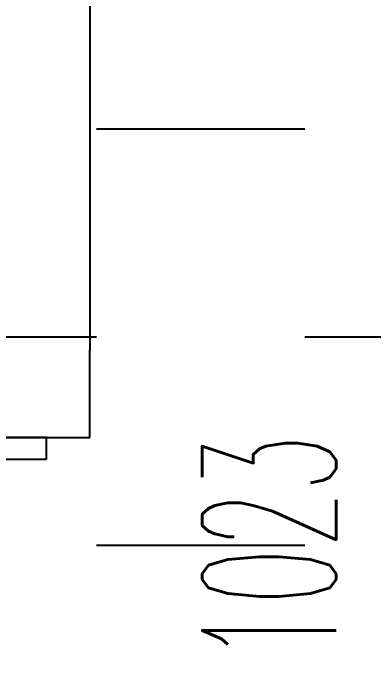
# Model space of a CAD drawing. Header units: millimetres. Extents: x 12325263 to 13848842, y -1463133 to 573208.
# Drawn here: x 12586621 to 12587446, y -841805 to -840316 of the extents above; entities that cross this region are included whole.
import ezdxf
from ezdxf.xclip import XClip

# ---------------------------------------------------------------- set-up
doc = ezdxf.new("R2010")
doc.units = ezdxf.units.MM
doc.header["$LTSCALE"] = 1000
doc.header["$XCLIPFRAME"] = 0
for name, color, linetype in [('A-WALL', 5, 'Continuous'), ('DOOR_FIRE', 1, 'Continuous'), ('DOOR_FIRE_TEXT', 7, 'Continuous'), ('WALL', 5, 'Continuous'), ('WALL-SHATCH', 8, 'Continuous'), ('建筑-楼板开洞', 251, 'Continuous')]:
    doc.layers.add(name, color=color, linetype=linetype)
doc.styles.add('_TCH_WINDOW', font='SIMPLEX', dxfattribs={"width": 0.7, "height": 3.5, "bigfont": 'GBCBIG'})

# ---------------------------------------------------------------- blocks, each defined once
blk = doc.blocks.new('adgshg13-A$C7F010FC0')
at = {"layer": 'WALL-SHATCH'}
h = blk.add_hatch(color=256, dxfattribs=at)
h.dxf.hatch_style = 1
h.paths.add_polyline_path([(-60384.2, -16880.9), (-763.2, 197.5), (12587.6, -13153.3), (12587.6, -157996), (-162964.9, -188820.4), (-171262.4, -180522.9), (-171262.4, -31310.9), (-150707.2, -10755.7), (-131860.1, -7980.9), (-99162.4, -7980.9), (-99162.4, -4980.9), (-76620.4, -4980.9), (-70107.7, -16880.9)], flags=16)
h.paths.add_polyline_path([(-60091.2, -16380.9), (-646.9, 646.9), (12987.6, -12987.6), (12987.6, -158331.9), (-163100.6, -189250.4), (-171662.4, -180688.6), (-171662.4, -31145.2), (-150777.9, -10260.7), (-131896.7, -7480.9), (-99562.4, -7480.9), (-99562.4, -4580.9), (-76365.6, -4580.9), (-69907.5, -16380.9)])
blk = doc.blocks.new('A$C4C7A72D3')
at = {"layer": 'WALL', "color": 1}
blk.add_blockref('adgshg13-A$C7F010FC0', (210433, 205503.6), dxfattribs=at)
blk = doc.blocks.new('$DorLib2D$00000001')
for p, q in [((0.45, 0.975), (0.5, 0.975)), ((0.45, 0), (0.45, 0.975)), ((0.5, 0), (0.5, 0.975)), ((0.5, 0), (0.45, 0))]:
    blk.add_line(p, q)
at = {"lineweight": 13}
blk.add_arc((0.475, 0), 0.975, 91.4693, 180, dxfattribs=at)

msp = doc.modelspace()

# ---------------------------------------------------------------- block references
ref = msp.add_blockref('A$C4C7A72D3', (12385714.9, -906209.5), dxfattribs=dict(rotation=350.041249254255))
XClip(ref).set_block_clipping_path([(223442.8584877662, 85923.1187333744), (220542.7961432356, 85923.1422391906), (220542.8579492103, 89292.823275506), (211526.9150355905, 89292.8101311298), (210631.4331447985, 94392.8080583527), (206113.3685902953, 94392.8025418455), (206001.4315187763, 95030.3127344656), (204376.2826588508, 94744.9613686837), (203364.4570056833, 100506.9030052917), (197947.3947122637, 99555.7482674252), (192482.3428474721, 130679.4765393781), (190118.7804593667, 130264.4504016289), (191623.4071957469, 121695.6427078634), (177046.6486519482, 119136.2011700841), (175707.6223907359, 126760.8483765714), (173902.988371335, 128026.4039125028), (169528.3854461554, 127258.2903269802), (169070.0967394859, 129868.3614864857), (163308.2517458182, 128856.6693391807), (163766.52659606, 126246.6171700556), (159679.1795131005, 125528.9180921423), (170669.6888374612, 62935.797914044), (167222.1989369914, 62330.4650948944), (167939.7759490944, 58243.6808593175), (171386.9528796654, 58848.2912487988), (172857.0656793863, 50477.0032648193), (165962.5026008021, 49266.4230898353), (168037.7813034765, 37447.1796448426), (140649.9584970828, 32638.2390106404), (115387.9799239188, 28202.5781787895), (95598.7254695911, 140907.4332163476), (226939.476109907, 163968.8668500402), (240128.6952811591, 88852.8973128139)])

# ---------------------------------------------------------------- next in the draw order: hatches: boundary and pattern name
at = {"layer": '建筑-楼板开洞'}
h = msp.add_hatch(dxfattribs=at)
h.set_pattern_fill('DASH', color=256, scale=500)
h.set_pattern_definition([(0, (0, 0), (476.25, 476.25), [476.25, -476.25])])
h.paths.add_polyline_path([(12597696.7, -842386.8), (12590696.8, -842386.9), (12590697.1, -843986.8), (12595796.8, -843986.9), (12595797.1, -849736.9), (12588796.8, -849736.8), (12588796.8, -851936.8), (12564896.8, -851936.8), (12564896.8, -816186.8), (12568846.8, -816186.8), (12568846.8, -816040), (12568846.8, -807536.8), (12574696.8, -807536.8), (12574696.8, -810386.8), (12575896.8, -810386.8), (12579055.2, -810386.8), (12580496.9, -811828.2), (12580696.9, -819086.9), (12595696.9, -819086.7), (12595696.9, -812786.8), (12597696.7, -812786.8)])

# ---------------------------------------------------------------- next in the draw order: linework, layer by layer
at = {"layer": 'A-WALL'}
for p, q in [((12586796.8, -836586.8), (12586796.8, -841086.8)), ((12586796.8, -841286.8), (12586796.8, -841086.8)), ((12586596.8, -841286.8), (12586796.8, -841286.8))]:
    msp.add_line(p, q, dxfattribs=at)

# ---------------------------------------------------------------- next in the draw order: block references
at = {"layer": 'DOOR_FIRE', "xscale": -1000, "yscale": -1000, "zscale": 200, "rotation": 269.9999999996951}
msp.add_blockref('$DorLib2D$00000001', (12586696.8, -841786.8), dxfattribs=at)

# ---------------------------------------------------------------- next in the draw order: texts
at = {"layer": 'DOOR_FIRE_TEXT', "style": '_TCH_WINDOW', "width": 0.494118}
msp.add_text('1023', height=306, rotation=90, dxfattribs=at).set_placement((12587359.2, -841799.1))

doc.saveas('drawing.dxf')
